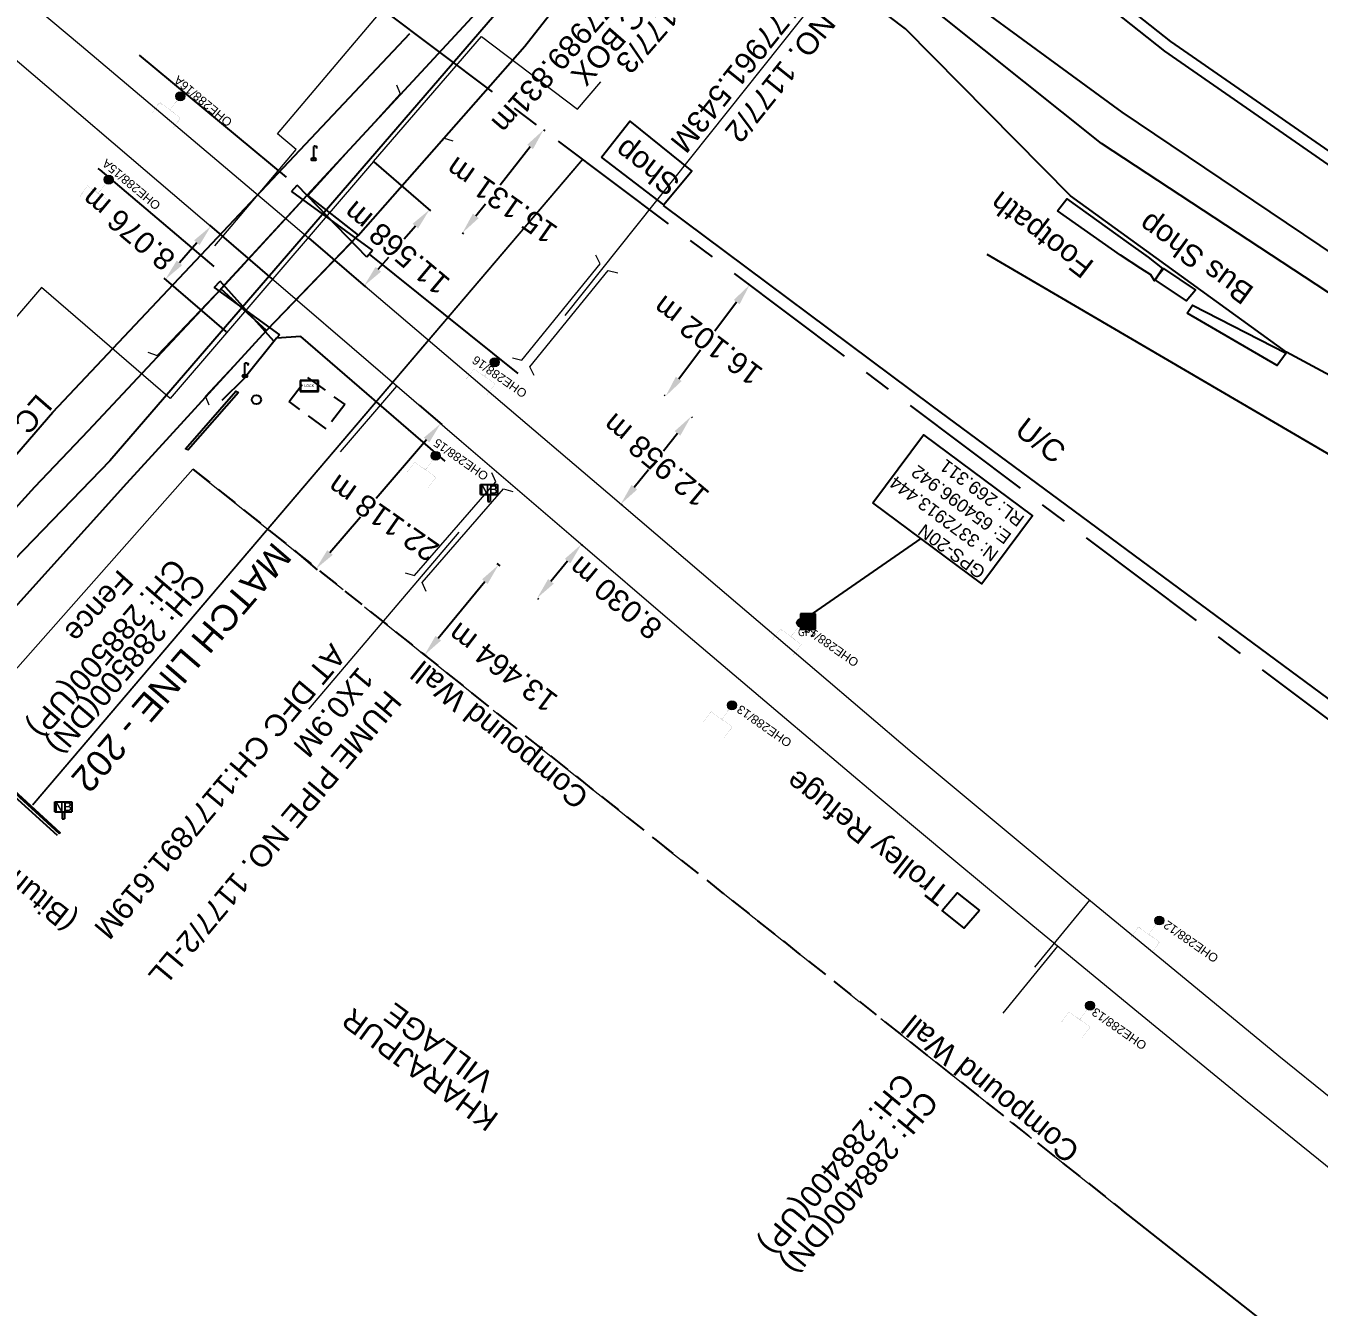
# Model space of a CAD drawing. Header units: metres. Extents: x 646303 to 662875, y 3366650 to 3378730.
# Drawn here: x 654006.7 to 654155.9, y 3372834.3 to 3372982.2 of the extents above; entities that cross this region are included whole.
import ezdxf
from ezdxf.enums import TextEntityAlignment as Align

# ---------------------------------------------------------------- set-up
doc = ezdxf.new("R2010")
doc.units = ezdxf.units.M
doc.header["$MEASUREMENT"] = 0
doc.header["$PDMODE"] = 3
doc.header["$PDSIZE"] = 0.5
for name, pattern in [('CENTER', [50.8, 31.75, -6.35, 6.35, -6.35]), ('DASHED', [0.75, 0.5, -0.25]), ('PHANTOM2', [1.25, 0.625, -0.125, 0.125, -0.125, 0.125, -0.125])]:
    doc.linetypes.add(name, pattern=pattern)
for name, color, linetype in [('Bench_Mark', 7, 'Continuous'), ('COMMERCIAL_BLD_PUC', 251, 'Continuous'), ('COMMERCIAL_BLD_SEMIP', 251, 'Continuous'), ('COMPOUND_WALL', 251, 'Continuous'), ('DFCC Boundary', 6, 'CENTER'), ('Dimension', 10, 'Continuous'), ('DRAIN_TOP', 5, 'Continuous'), ('FOOTPATH', 251, 'Continuous'), ('Gate', 251, 'Continuous'), ('GOVT_BUILDING', 251, 'Continuous'), ('GPS', 251, 'Continuous'), ('GRILL', 251, 'Continuous'), ('LAMP_POST', 7, 'Continuous'), ('LOCK', 251, 'Continuous'), ('MATCH LINE', 7, 'Continuous'), ('NAME_BOARD', 251, 'Continuous'), ('PAVERS', 7, 'Continuous'), ('PIPE_LINE_PETROLIUM', 7, 'Continuous'), ('RETAINING_WALL', 7, 'Continuous'), ('STYLEREMARK', 251, 'Continuous'), ('SUB_ROAD_CENTRE', 34, 'Continuous'), ('SUB_ROAD_EDGE', 34, 'Continuous'), ('TANK', 251, 'Continuous'), ('TOPO_GATE', 251, 'Continuous'), ('TOPO_TEXT', 251, 'Continuous'), ('TROLLEY_STAND', 7, 'Continuous'), ('Village Name', 7, 'Continuous')]:
    doc.layers.add(name, color=color, linetype=linetype)
for name, color, linetype, lineweight in [('BOUNDARY DIMENTION', 10, 'Continuous', 0), ('BRIDGE DETAILS PLAN', 7, 'Continuous', 0), ('Existing Chainage', 7, 'Continuous', 0), ('Existing IR Track', 143, 'Continuous', 0), ('Existing Railway Boundary', 7, 'CENTER', 0), ('FENCE', 251, 'F-LINE', 0), ('LC DETAILS IN PLAN', 7, 'Continuous', 0), ('OHE MAST', 8, 'Continuous', 0), ('OHE MAST TEXT', 8, 'Continuous', 0)]:
    doc.layers.add(name, color=color, linetype=linetype, lineweight=lineweight)
doc.styles.add('CUT-FILL', font='cut-fill.shx', dxfattribs={"height": 2})
doc.styles.add('NB', font='swissbo.ttf', dxfattribs={"height": 1.5})
doc.styles.get("Standard").update_dxf_attribs({"font": 'arial.ttf'})
doc.styles.add('street name', font='tahoma.ttf', dxfattribs={"height": 2})
doc.styles.add('Style-Arial', font='arial.ttf')
doc.styles.add('Vill txt', font='arial.ttf', dxfattribs={"height": 3})
doc.linetypes.add('F-LINE', pattern='A,0.6,["X",Standard,S=0.3,R=0,X=0,Y=-0.15],0.1', length=0.7)
doc.dimstyles.new('DIM', dxfattribs={"dimtxt": 2.5, "dimasz": 2.5, "dimexe": 0.18, "dimexo": 0.0625, "dimgap": 0.09, "dimtad": 0, "dimtih": 1, "dimtoh": 1, "dimdec": 3, "dimzin": 0, "dimdsep": 46, "dimtxsty": 'Standard', "dimcen": 0.09, "dimadec": 0, "dimazin": 0, "dimtfac": 1, "dimtdec": 3, "dimtofl": 0, "dimtmove": 0, "dimatfit": 3, "dimfxl": 1, "dimtolj": 1, "dimtzin": 0, "dimarcsym": 0})

# ---------------------------------------------------------------- blocks, each defined once
blk = doc.blocks.new('GPS')
at = {"const_width": 0.0279}
blk.add_lwpolyline([(0.56, -0.56), (-0.56, -0.56), (-0.56, 0.56), (0.56, 0.56)], close=True, dxfattribs=at)
blk.add_lwpolyline([(0.33, -0.33), (-0.33, -0.33), (-0.33, 0.33), (0.33, 0.33)], close=True)
at = {"style": 'street name'}
blk.add_text('GPS', height=0.868, dxfattribs=at).set_placement((-1.16, -1.69, -111.29))
blk = doc.blocks.new('GT')
at = {"layer": 'Gate'}
for p, q in [((-0.5, -0.5), (-0.5, 0.5)), ((-0.5, 0.5), (0.5, -0.5)), ((0.5, 0.5), (0.5, -0.5))]:
    blk.add_line(p, q, dxfattribs=at)
blk.add_lwpolyline([(0.5, 0.5), (-0.5, -0.5)], dxfattribs=at)
blk = doc.blocks.new('LOCK')
for p, q in [((-0.98, 0.67, 213), (-0.98, -0.6, 213)), ((1.14, 0.67, 213), (-0.98, 0.67, 213)), ((-0.93, 0.62, 213), (-0.93, -0.55, 213)), ((1.09, 0.62, 213), (-0.93, 0.62, 213)), ((1.09, -0.55, 213), (1.09, 0.62, 213)), ((1.14, -0.6, 213), (1.14, 0.67, 213)), ((-0.98, -0.6, 213), (1.14, -0.6, 213)), ((-0.93, -0.55, 213), (1.09, -0.55, 213))]:
    blk.add_line(p, q)
at = {"style": 'CUT-FILL'}
blk.add_text('LOCK', height=0.3, dxfattribs=at).set_placement((-0.49, -0.1, 213))
blk = doc.blocks.new('LP')
for points in [[(0, 0), (0, 1.5)], [(0.25, 1.35), (0.44, 1.35)]]:
    blk.add_lwpolyline(points)
for centre, radius, start, end in [((0.07, 0.99), 0.519, 57.6425, 97.3165), ((0.34, 1.33), 0.094, 11.7012, 168.0476)]:
    blk.add_arc(centre, radius, start, end)
at = {"extrusion": (0, 0, -1)}
blk.add_ellipse((0, 0.01), major_axis=(0.308, 0), ratio=0.400495, dxfattribs=at)
blk.add_ellipse((0.35, 1.36), major_axis=(0.0017, 0.0438), ratio=0.461056, start_param=1.74022, end_param=4.575836)
blk = doc.blocks.new('NB')
for p, q in [((-0.98, 0.82), (-0.98, 1.98)), ((-0.98, 1.98), (0.98, 1.98)), ((0.98, 1.98), (0.98, 0.82)), ((-0.98, 0.82), (0.98, 0.82)), ((-0.13, 0.82), (-0.13, 0)), ((-0.13, 0), (0.13, 0)), ((0.13, 0.82), (0.13, 0))]:
    blk.add_line(p, q)
at = {"style": 'NB', "width": 1.025371}
blk.add_text('NB', height=0.988, dxfattribs=at).set_placement((0, 1.4), align=Align.MIDDLE)
blk = doc.blocks.new('OHE MAST')
h = blk.add_hatch(color=256)
edge = h.paths.add_edge_path()
edge.add_arc((0, 0), 0.514, 0, 360)
at = {"const_width": 0.01, "flags": 128}
for points in [[(1.5, 3.5), (1.5, 2), (-1.5, 2), (-1.5, 3.5)], [(0, 2), (0, 0)]]:
    blk.add_lwpolyline(points, dxfattribs=at)
blk.add_circle((0, 0), 0.514)
blk = doc.blocks.new('*D7220')
at = {"layer": 'Defpoints', "color": 0, "transparency": 16777216}
for p in [(654022.76, 3372952.92), (654035.13, 3372952.94), (654029.87, 3372946.81)]:
    blk.add_point(p, dxfattribs=at)
at = {"layer": 'Dimension', "color": 0, "lineweight": -2, "transparency": 16777216}
for p, q in [((654035.09, 3372952.98), (654027.88, 3372959.17)), ((654026.39, 3372957.15), (654024.39, 3372954.82)), ((654029.82, 3372946.85), (654022.62, 3372953.04))]:
    blk.add_line(p, q, dxfattribs=at)
at = {"layer": 'Dimension', "color": 0, "transparency": 16777216}
for points in [[(654026.08, 3372957.42), (654026.71, 3372956.88), (654028.02, 3372959.05)], [(654024.07, 3372955.09), (654024.7, 3372954.55), (654022.76, 3372952.92)]]:
    blk.add_solid(points, dxfattribs=at)
at = {"layer": 'Dimension', "color": 0, "lineweight": 0, "transparency": 16777216, "insert": (654018.49, 3372958.73), "char_height": 2.5, "attachment_point": 5, "rotation": 140}
blk.add_mtext('\\A1;8.076 m', dxfattribs=at)
blk = doc.blocks.new('*D7316')
at = {"layer": 'Defpoints', "color": 0, "linetype": 'ByBlock', "ltscale": 0.5, "transparency": 16777216}
for p in [(654052.02, 3372938.44), (654054.54, 3372936.28), (654037.62, 3372921.66)]:
    blk.add_point(p, dxfattribs=at)
at = {"layer": 'Existing Railway Boundary', "color": 0, "linetype": 'ByBlock', "lineweight": -2, "ltscale": 0.5, "transparency": 16777216}
for p, q in [((654052.07, 3372938.4), (654054.68, 3372936.16)), ((654052.91, 3372934.38), (654047.09, 3372927.61)), ((654041.76, 3372921.39), (654045.3, 3372925.52)), ((654037.66, 3372921.62), (654040.27, 3372919.38))]:
    blk.add_line(p, q, dxfattribs=at)
at = {"layer": 'Existing Railway Boundary', "color": 0, "linetype": 'ByBlock', "ltscale": 0.5, "transparency": 16777216}
for points in [[(654052.6, 3372934.65), (654053.23, 3372934.11), (654054.54, 3372936.28)], [(654041.45, 3372921.67), (654042.08, 3372921.12), (654040.13, 3372919.5)]]:
    blk.add_solid(points, dxfattribs=at)
at = {"layer": 'Existing Railway Boundary', "color": 0, "linetype": 'ByBlock', "ltscale": 0.5, "transparency": 16777216, "insert": (654047.9, 3372925.37), "char_height": 2.5, "attachment_point": 5, "rotation": 145}
blk.add_mtext('\\A1;22.118 m', dxfattribs=at)
blk = doc.blocks.new('*D7044')
at = {"layer": 'Defpoints', "color": 0, "transparency": 16777216}
for p in [(654083.44, 3372937.09), (654083.44, 3372937.09), (654075.33, 3372926.98)]:
    blk.add_point(p, dxfattribs=at)
at = {"layer": 'Dimension', "color": 0, "lineweight": -2, "transparency": 16777216}
for p, q in [((654083.49, 3372937.05), (654083.58, 3372936.97)), ((654081.87, 3372935.14), (654080.24, 3372933.1)), ((654076.89, 3372928.93), (654078.53, 3372930.97)), ((654075.37, 3372926.94), (654075.47, 3372926.87))]:
    blk.add_line(p, q, dxfattribs=at)
at = {"layer": 'Dimension', "color": 0, "transparency": 16777216}
for points in [[(654081.55, 3372935.4), (654082.2, 3372934.88), (654083.44, 3372937.09)], [(654076.57, 3372929.19), (654077.22, 3372928.67), (654075.33, 3372926.98)]]:
    blk.add_solid(points, dxfattribs=at)
at = {"layer": 'Dimension', "color": 0, "lineweight": 0, "transparency": 16777216, "insert": (654079.38, 3372932.03), "char_height": 2.5, "attachment_point": 5, "rotation": 140}
blk.add_mtext('\\A1;12.958 m', dxfattribs=at)
blk = doc.blocks.new('*D7045')
at = {"layer": 'Defpoints', "color": 0, "transparency": 16777216}
for p in [(654070.78, 3372922.34), (654065.68, 3372916.14), (654065.68, 3372916.14)]:
    blk.add_point(p, dxfattribs=at)
at = {"layer": 'Dimension', "color": 0, "lineweight": -2, "transparency": 16777216}
for p, q in [((654070.83, 3372922.3), (654070.92, 3372922.23)), ((654069.19, 3372920.41), (654067.26, 3372918.07)), ((654065.72, 3372916.1), (654065.82, 3372916.02))]:
    blk.add_line(p, q, dxfattribs=at)
at = {"layer": 'Dimension', "color": 0, "transparency": 16777216}
for points in [[(654068.87, 3372920.67), (654069.51, 3372920.15), (654070.78, 3372922.34)], [(654066.94, 3372918.33), (654067.59, 3372917.8), (654065.68, 3372916.14)]]:
    blk.add_solid(points, dxfattribs=at)
at = {"layer": 'Dimension', "color": 0, "lineweight": 0, "transparency": 16777216, "insert": (654074.69, 3372916.16), "char_height": 2.5, "attachment_point": 5, "rotation": 140}
blk.add_mtext('\\A1;8.030 m', dxfattribs=at)
blk = doc.blocks.new('*D7046')
at = {"layer": 'Defpoints', "color": 0, "transparency": 16777216}
for p in [(654046.78, 3372966.51), (654053.25, 3372960.96), (654039.25, 3372957.73)]:
    blk.add_point(p, dxfattribs=at)
at = {"layer": 'Dimension', "color": 0, "lineweight": -2, "transparency": 16777216}
for p, q in [((654046.83, 3372966.47), (654053.38, 3372960.84)), ((654051.62, 3372959.06), (654050.33, 3372957.56)), ((654039.29, 3372957.69), (654045.85, 3372952.07)), ((654047.34, 3372954.08), (654048.55, 3372955.49))]:
    blk.add_line(p, q, dxfattribs=at)
at = {"layer": 'Dimension', "color": 0, "transparency": 16777216}
for points in [[(654051.3, 3372959.33), (654051.93, 3372958.79), (654053.25, 3372960.96)], [(654047.02, 3372954.35), (654047.66, 3372953.81), (654045.71, 3372952.18)]]:
    blk.add_solid(points, dxfattribs=at)
at = {"layer": 'Dimension', "color": 0, "lineweight": 0, "transparency": 16777216, "insert": (654049.44, 3372956.53), "char_height": 2.5, "attachment_point": 5, "rotation": 140}
blk.add_mtext('\\A1;11.568 m', dxfattribs=at)
blk = doc.blocks.new('*D7092')
at = {"layer": 'BOUNDARY DIMENTION', "color": 0, "lineweight": -2, "transparency": 16777216}
for p, q in [((654090.16, 3372952.33), (654090.07, 3372952.4)), ((654088.7, 3372950.29), (654086.18, 3372946.95)), ((654082.02, 3372941.43), (654084.54, 3372944.77)), ((654080.46, 3372939.48), (654080.37, 3372939.55))]:
    blk.add_line(p, q, dxfattribs=at)
at = {"layer": 'BOUNDARY DIMENTION', "color": 0, "transparency": 16777216}
for points in [[(654088.37, 3372950.54), (654089.04, 3372950.04), (654090.21, 3372952.29)], [(654081.68, 3372941.68), (654082.35, 3372941.18), (654080.51, 3372939.44)]]:
    blk.add_solid(points, dxfattribs=at)
at = {"layer": 'Defpoints', "color": 0, "transparency": 16777216}
for p in [(654090.21, 3372952.29), (654090.21, 3372952.29), (654080.51, 3372939.44)]:
    blk.add_point(p, dxfattribs=at)
at = {"layer": 'BOUNDARY DIMENTION', "color": 0, "transparency": 16777216, "insert": (654085.36, 3372945.86), "char_height": 2.5, "attachment_point": 5, "rotation": 143}
blk.add_mtext('\\A1;16.102 m', dxfattribs=at)
blk = doc.blocks.new('*D7178')
at = {"layer": 'BOUNDARY DIMENTION', "color": 0, "lineweight": -2, "transparency": 16777216}
for p, q in [((654061.03, 3372920.12), (654061.36, 3372919.86)), ((654054.26, 3372911.5), (654059.63, 3372918.04)), ((654052.48, 3372909.73), (654052.81, 3372909.46))]:
    blk.add_line(p, q, dxfattribs=at)
at = {"layer": 'BOUNDARY DIMENTION', "color": 0, "transparency": 16777216}
for points in [[(654059.31, 3372918.3), (654059.95, 3372917.77), (654061.22, 3372919.97)], [(654053.94, 3372911.77), (654054.58, 3372911.24), (654052.67, 3372909.57)]]:
    blk.add_solid(points, dxfattribs=at)
at = {"layer": 'Defpoints', "color": 0, "transparency": 16777216}
for p in [(654060.98, 3372920.16), (654061.22, 3372919.97), (654052.43, 3372909.77)]:
    blk.add_point(p, dxfattribs=at)
at = {"layer": 'BOUNDARY DIMENTION', "color": 0, "transparency": 16777216, "insert": (654061.7, 3372908.13), "char_height": 2.5, "attachment_point": 5, "rotation": 143}
blk.add_mtext('\\A1;13.464 m', dxfattribs=at)
blk = doc.blocks.new('*D7179')
at = {"layer": 'BOUNDARY DIMENTION', "color": 0, "lineweight": -2, "transparency": 16777216}
for p, q in [((654066.4, 3372970.17), (654066.55, 3372970.05)), ((654064.86, 3372968.2), (654061.4, 3372963.8)), ((654058.59, 3372960.24), (654059.7, 3372961.65)), ((654057.03, 3372958.28), (654057.19, 3372958.16))]:
    blk.add_line(p, q, dxfattribs=at)
at = {"layer": 'BOUNDARY DIMENTION', "color": 0, "transparency": 16777216}
for points in [[(654064.53, 3372968.45), (654065.19, 3372967.94), (654066.41, 3372970.16)], [(654058.26, 3372960.5), (654058.92, 3372959.98), (654057.04, 3372958.27)]]:
    blk.add_solid(points, dxfattribs=at)
at = {"layer": 'Defpoints', "color": 0, "transparency": 16777216}
for p in [(654066.35, 3372970.21), (654066.41, 3372970.16), (654056.98, 3372958.32)]:
    blk.add_point(p, dxfattribs=at)
at = {"layer": 'BOUNDARY DIMENTION', "color": 0, "transparency": 16777216, "insert": (654061.56, 3372962.02), "char_height": 2.5, "attachment_point": 5, "rotation": 145}
blk.add_mtext('\\A1;15.131 m', dxfattribs=at)
blk = doc.blocks.new('BM')
blk.add_hatch(color=256).paths.add_polyline_path([(-0.88, 0.88), (-0.88, -0.88), (0.88, -0.88), (0.88, 0.88)])
for p, q in [((0.88, 0.88), (-0.88, 0.88)), ((-0.88, 0.88), (-0.88, -0.88)), ((0.88, -0.88), (0.88, 0.88)), ((-0.88, -0.88), (0.88, -0.88))]:
    blk.add_line(p, q)

msp = doc.modelspace()

# ---------------------------------------------------------------- linework, layer by layer
at = {"layer": 'BRIDGE DETAILS PLAN', "color": 10, "linetype": 'Continuous'}
msp.add_lwpolyline([(654068.8937, 3372948.7614), (654102.1581, 3372990.4827)], dxfattribs=at)
at = {"layer": 'BRIDGE DETAILS PLAN', "color": 1, "linetype": 'Continuous'}
for points in [[(654049.4343, 3372975.3543), (654049.869, 3372974.3105), (654039.189, 3372962.5516)], [(654055.9641, 3372968.8798), (654054.8792, 3372969.1982), (654045.027, 3372957.9961)], [(654062.8183, 3372943.8611), (654063.9147, 3372943.5845), (654072.9421, 3372954.6948), (654072.4474, 3372955.7115)], [(654065.3382, 3372941.8129), (654064.8434, 3372942.8296), (654073.8752, 3372953.9363), (654074.9715, 3372953.6597)]]:
    msp.add_lwpolyline(points, dxfattribs=at)
at = {"layer": 'BRIDGE DETAILS PLAN', "color": 190, "linetype": 'Continuous'}
for points in [[(654020.7449, 3372944.5015), (654021.8154, 3372944.1376), (654031.7072, 3372954.4858)], [(654027.8007, 3372938.3801), (654027.3773, 3372939.4286), (654037.1545, 3372949.8851)], [(654050.4243, 3372919.0369), (654051.5112, 3372918.7253), (654060.8902, 3372929.5404), (654060.4283, 3372930.5724)], [(654052.8772, 3372916.9089), (654052.4153, 3372917.9409), (654061.7985, 3372928.7524), (654062.8853, 3372928.4408)], [(654056.6537, 3372923.7399), (654039.2819, 3372903.3311)]]:
    msp.add_lwpolyline(points, dxfattribs=at)
at = {"layer": 'COMMERCIAL_BLD_PUC', "linetype": 'Continuous'}
msp.add_polyline3d([(654073.095, 3372967.003, 273.138), (654076.372, 3372971.155, 271.573), (654083.536, 3372965.418, 272.332), (654080.304, 3372961.499, 270.148)], close=True, dxfattribs=at)
at = {"layer": 'COMMERCIAL_BLD_SEMIP', "linetype": 'Continuous'}
msp.add_polyline3d([(654136.965, 3372952.868, 269.424), (654140.589, 3372950.438, 269.792), (654141.65, 3372951.725, 268.992), (654138.0131, 3372954.1636, 268.992)], close=True, dxfattribs=at)
at = {"layer": 'COMPOUND_WALL', "linetype": 'DASHED', "ltscale": 5}
msp.add_lwpolyline([(654025.9381, 3372931.032), (654061.364, 3372902.596), (654079.368, 3372888.238), (654133.172, 3372845.531)], dxfattribs=at)
at = {"layer": 'COMPOUND_WALL', "linetype": 'Continuous'}
msp.add_lwpolyline([(654431.347, 3372619.379), (654335.893, 3372691.231), (654243.734, 3372757.317), (654174.373, 3372813.058), (654133.172, 3372845.531)], dxfattribs=at)
msp.add_polyline3d([(654178.483, 3372888.68, 269.159), (654111.3, 3372938.283, 268.011), (654080.27, 3372961.454, 268.548)], dxfattribs=at)
at = {"layer": 'DFCC Boundary', "ltscale": 0.5, "flags": 128}
msp.add_lwpolyline([(655695.597, 3371812.1897), (655640.8822, 3371912.823), (655580.0449, 3371996.7158), (655509.7792, 3372062.0857), (655426.9534, 3372113.9756), (655342.6069, 3372167.9462), (655257.8854, 3372221.2222), (655173.2688, 3372275.363), (655087.3459, 3372327.2788), (655002.8598, 3372380.6107), (654914.5097, 3372429.9473), (654741.1355, 3372529.4419), (654650.033, 3372576.4159), (654568.6995, 3372626.155), (654571.9877, 3372630.6369), (654391.4686, 3372756.327), (654377.1337, 3372736.8494), (654004.4289, 3373016.6995), (654007.7887, 3373020.6424), (653690.5739, 3373253.6486), (653690.5425, 3373253.6059), (653433.8132, 3373453.1485), (653440.7668, 3373462.5592), (653208.8394, 3373636.5534), (653216.1698, 3373646.5105), (653142.1983, 3373700.8896), (653053.6963, 3373771.1122), (652994.4341, 3373810.5255), (652929.3691, 3373859.5713), (652860.9168, 3373902.1103), (652749.6028, 3373984.4705), (652631.2396, 3374070.7175), (652636.2281, 3374078.1704), (652537.912, 3374145.7283), (652392.904, 3374241.2711), (652388.7719, 3374235.6812), (652308.569, 3374304.8076), (652315.9256, 3374314.7669), (652103.9815, 3374448.7876), (652083.1937, 3374464.1943), (652072.7494, 3374471.9329), (652052.3219, 3374487.0684), (652038.1897, 3374497.5387), (652024.0173, 3374508.0388), (652009.8347, 3374518.5254), (651995.6683, 3374529), (651981.7515, 3374539.2836), (651967.8828, 3374549.5317), (651954.6903, 3374559.2866), (651941.4997, 3374569.04), (651923.9377, 3374582.0168), (651906.3215, 3374595.0337), (651892.0868, 3374605.5547), (651877.7985, 3374616.1153), (651861.6288, 3374628.0564), (651845.5071, 3374639.9619), (651829.5757, 3374651.7544), (651824.7911, 3374655.296), (651813.6747, 3374663.5244), (651797.4592, 3374675.4968), (651792.6217, 3374679.0685), (651809.3453, 3374701.6999), (651798.0335, 3374710.0518), (651782.3495, 3374721.6444), (651766.6655, 3374733.2369), (651750.5163, 3374745.1875), (651734.3118, 3374757.179), (651717.3274, 3374769.6994), (651700.4625, 3374782.1317), (651684.6001, 3374793.8578), (651668.5938, 3374805.6902), (651652.6806, 3374817.4203), (651636.8173, 3374829.1137), (651620.9269, 3374840.8662), (651604.9647, 3374852.6718), (651588.7459, 3374864.6312), (651572.5882, 3374876.5455), (651556.6943, 3374888.2868), (651540.8409, 3374899.9983), (651524.5553, 3374912.0488), (651508.2568, 3374924.109), (651492.7938, 3374935.5157), (651477.3997, 3374946.8715), (651461.3291, 3374958.7436), (651445.2311, 3374970.6359), (651429.3555, 3374982.3615), (651413.4375, 3374994.1184), (651396.6322, 3375006.522), (651379.7761, 3375018.963), (651363.6644, 3375030.8565), (651352.7728, 3375038.8965), (651331.6522, 3375054.4784), (651315.7738, 3375066.1947), (651299.7306, 3375078.0412), (651283.6239, 3375089.9346), (651273.9044, 3375097.1057), (651264.2377, 3375104.2378), (651243.4187, 3375119.6324), (651222.5077, 3375135.095), (651201.5462, 3375150.5784), (651180.4926, 3375166.1298), (651161.7365, 3375179.9701), (651143.0969, 3375193.7244), (651126.6442, 3375205.9373), (651110.0563, 3375218.2505), (651088.7204, 3375233.9244), (651067.5473, 3375249.4788), (651049.4448, 3375262.8672), (651031.0656, 3375276.4601), (651013.3004, 3375289.5618), (650995.6557, 3375302.5748), (650975.556, 3375317.4171), (650955.4878, 3375332.2363), (650948.8014, 3375337.1771), (650951.4372, 3375340.7501), (650937.0874, 3375351.3535), (650916.0918, 3375366.8677), (650897.9224, 3375380.2929), (650879.805, 3375393.6796), (650866.8386, 3375403.2309), (650853.9116, 3375412.7532), (650835.5886, 3375426.289), (650817.2946, 3375439.8035), (650797.968, 3375454.1206), (650778.7222, 3375468.3781), (650760.7655, 3375481.6337), (650742.8011, 3375494.8949), (650723.0807, 3375509.4255), (650703.3693, 3375523.9495), (650688.6613, 3375534.8372), (650673.8463, 3375545.804), (650653.7938, 3375560.6295), (650633.6894, 3375575.4932), (650612.6421, 3375591.0542), (650592.0153, 3375606.3042), (650570.0328, 3375622.5591), (650548.5001, 3375638.4814), (650530.5234, 3375651.793), (650512.3606, 3375665.2423), (650494.7465, 3375678.2665), (650476.9008, 3375691.462), (650459.2976, 3375704.4721), (650441.3132, 3375717.7633), (650427.1261, 3375728.1319), (650413.8099, 3375737.864), (650402.677, 3375746.2697), (650389.8486, 3375755.6668), (650377.7322, 3375764.5425), (650360.7275, 3375777.1141), (650343.7744, 3375789.6482), (650325.0342, 3375803.5254), (650306.3109, 3375817.39), (650287.6225, 3375831.2124), (650268.717, 3375845.1957), (650250.337, 3375858.8009), (650231.8256, 3375872.5033), (650215.4559, 3375884.6355), (650199.261, 3375896.6381), (650189.9351, 3375903.5429), (650184.6476, 3375907.4517), (650170.3331, 3375918.0338), (650153.2211, 3375930.7288), (650135.9365, 3375943.5518), (650119.2313, 3375955.9159), (650102.3769, 3375968.3905), (650085.2738, 3375981.0461), (650068.2078, 3375993.6742), (650052.7787, 3376005.1011), (650037.4384, 3376016.4621), (650022.1728, 3376027.766), (650006.9632, 3376039.0283), (649974.7512, 3376062.8762), (649961.4537, 3376072.7117), (649948.2091, 3376082.508), (649944.476, 3376085.2722), (649918.728, 3376050.5341), (649909.4316, 3376057.4177), (649896.4092, 3376067.0604), (649893.7832, 3376069.0128), (649891.1645, 3376070.9437), (649888.4639, 3376072.9569), (649875.744, 3376082.3694), (649867.5551, 3376088.4016), (649853.4118, 3376098.8745), (649839.2513, 3376109.3603), (649829.0749, 3376116.9005), (649827.2194, 3376118.2675), (649818.0867, 3376125.0366), (649808.8566, 3376131.8779), (649793.2502, 3376143.4201), (649777.6288, 3376154.9733), (649763.6321, 3376165.3144), (649749.5741, 3376175.7007), (649733.9228, 3376187.2754), (649718.3343, 3376198.8036), (649705.3241, 3376208.4391), (649692.3703, 3376218.0327), (649678.0208, 3376228.6769), (649663.5747, 3376239.3366), (649646.4625, 3376252.0623), (649634.6272, 3376260.744), (649624.9192, 3376267.9946), (649615.0208, 3376275.3876), (649599.9831, 3376286.4834), (649588.9857, 3376294.598), (649590.032, 3376296.0132), (649586.1685, 3376298.8639), (649569.3593, 3376311.3207), (649552.641, 3376323.7102), (649537.2353, 3376335.0739), (649521.9792, 3376346.327), (649506.2408, 3376358.0035), (649490.3575, 3376369.7875), (649475.7578, 3376380.5673), (649461.1933, 3376391.3211), (649445.4753, 3376402.9572), (649429.8494, 3376414.5253), (649414.4906, 3376425.9209), (649378.3483, 3376452.6365), (649368.4603, 3376459.9984), (649352.6509, 3376471.6682), (649336.6992, 3376483.4434), (649322.3941, 3376494.1037), (649307.6557, 3376505.0862), (649290.8736, 3376517.4208), (649273.972, 3376529.8435), (649258.1992, 3376541.4854), (649242.2966, 3376553.2232), (649226.5432, 3376564.8634), (649210.8826, 3376576.435), (649195.2207, 3376588.0769), (649179.5326, 3376599.7383), (649164.9134, 3376610.5118), (649150.5177, 3376621.1205), (649135.415, 3376632.3287), (649120.2337, 3376643.5954), (649107.8929, 3376652.6743), (649095.5927, 3376661.7234), (649079.5687, 3376673.5769), (649063.4846, 3376685.4748), (649046.5651, 3376697.9756), (649029.6506, 3376710.4727), (649013.3465, 3376722.5351), (648996.9805, 3376734.6431), (648980.3936, 3376746.8979), (648963.6626, 3376759.259), (648946.7453, 3376771.7643), (648929.6945, 3376784.3682), (648913.5118, 3376796.3614), (648897.2206, 3376808.435), (648876.2496, 3376823.9678), (648855.1325, 3376839.6089), (648839.3985, 3376851.2044), (648823.6596, 3376862.8037), (648806.187, 3376875.7235), (648788.7814, 3376888.5937), (648772.4766, 3376900.6763), (648756.1277, 3376912.7915), (648748.6058, 3376918.3049), (648733.321, 3376929.6306), (648718.1841, 3376940.8501), (648694.1574, 3376958.9078), (648686.9154, 3376964.1595), (648685.9321, 3376964.8321), (648667.95, 3376978.2197), (648649.3198, 3376992.1471), (648633.5557, 3377003.8368), (648617.684, 3377015.6038), (648613.3865, 3377018.7718), (648613.1308, 3377018.4261), (648605.39, 3377024.1325), (648593.439, 3377032.9404), (648576.5994, 3377045.3816), (648559.8787, 3377057.7351), (648542.9247, 3377070.3132), (648525.9483, 3377082.908), (648511.3109, 3377093.7409), (648496.5572, 3377104.6599), (648477.562, 3377118.7172), (648458.5464, 3377132.7896), (648451.3349, 3377138.2101), (648435.5918, 3377149.862), (648422.1096, 3377159.9046), (648408.3664, 3377170.0637), (648394.6863, 3377180.1761), (648381.6588, 3377189.818), (648368.6059, 3377199.4787), (648354.1188, 3377210.196), (648339.6473, 3377220.9017), (648325.8166, 3377231.1386), (648311.9735, 3377241.3853), (648297.2469, 3377252.2824), (648283.6168, 3377262.3688), (648282.6002, 3377260.9951), (648281.5015, 3377261.8082), (648268.446, 3377271.4578), (648255.3849, 3377281.1115), (648243.3023, 3377290.0413), (648231.5826, 3377298.7116), (648230.1246, 3377299.843), (648216.137, 3377310.1827), (648202.3989, 3377320.3379), (648187.9045, 3377331.0225), (648173.4524, 3377341.7035), (648159.964, 3377351.7009), (648146.3755, 3377361.7726), (648132.3698, 3377372.1252), (648118.3132, 3377382.5155), (648104.5683, 3377392.6752), (648090.8453, 3377402.8186), (648079.0331, 3377411.5788), (648067.1746, 3377420.3734), (648052.1864, 3377431.461), (648037.1291, 3377442.5999), (648023.4384, 3377452.7367), (648009.6421, 3377462.9518), (647998.5681, 3377471.1475), (647977.6651, 3377486.6371), (647970.8013, 3377491.7424), (647954.3046, 3377504.0127), (647940.5645, 3377514.1537), (647927.1436, 3377524.0583), (647912.5029, 3377534.9198), (647897.7662, 3377545.8524), (647883.3488, 3377556.5286), (647868.9785, 3377567.1699), (647855.3948, 3377577.2425), (647841.7032, 3377587.3948), (647828.8284, 3377596.8277), (647815.9828, 3377606.2395), (647798.869, 3377618.9232), (647787.996, 3377626.9816), (647769.1212, 3377640.9619), (647756.6675, 3377650.183), (647742.624, 3377660.5991), (647728.5049, 3377671.0713), (647713.635, 3377682.0926), (647698.699, 3377693.1628), (647681.9918, 3377705.517), (647665.4025, 3377717.7839), (647652.0515, 3377727.6811), (647638.8028, 3377737.5025), (647625.2604, 3377747.546), (647611.724, 3377757.585), (647601.846, 3377764.9047), (647586.5632, 3377776.2354), (647574.9107, 3377784.8659), (647552.1318, 3377801.7377), (647544.5766, 3377807.3492), (647531.2096, 3377817.2774), (647518.7824, 3377826.4783), (647506.3678, 3377835.6698), (647493.0662, 3377845.5438), (647479.7149, 3377855.4547), (647466.3541, 3377865.3556), (647452.9886, 3377875.26), (647440.1702, 3377884.755), (647427.3392, 3377894.2595), (647421.9004, 3377898.2902), (647422.4016, 3377898.9655), (647413.1507, 3377905.8213), (647398.5546, 3377916.6386), (647385.2867, 3377926.4568), (647372.1159, 3377936.2032), (647357.4127, 3377947.1112), (647351.2811, 3377951.6601), (647330.0092, 3377967.4105), (647317.4471, 3377976.6964), (647304.414, 3377986.3606), (647291.335, 3377996.0589), (647278.7541, 3378005.3917), (647266.0777, 3378014.7954), (647252.9457, 3378024.4462), (647239.9839, 3378033.9719), (647225.7512, 3378044.5255), (647211.5179, 3378055.0796), (647196.511, 3378066.208), (647181.4966, 3378077.3419), (647167.7872, 3378087.5064), (647154.0498, 3378097.6917), (647140.7668, 3378107.5414), (647127.4862, 3378117.3893), (647113.2521, 3378127.9375), (647099.0375, 3378138.4713), (647085.0268, 3378148.8592), (647070.9977, 3378159.2608), (647056.5444, 3378169.9697), (647042.0873, 3378180.6814), (647027.5624, 3378191.4464), (647013.0728, 3378202.1851), (646999.864, 3378211.9684), (646986.6741, 3378221.7376), (646973.6148, 3378231.4185), (646960.4875, 3378241.1499), (646945.7953, 3378252.0414), (646931.0256, 3378262.9902), (646930.6274, 3378263.2852), (646951.9475, 3378292.0562)], dxfattribs=at)
at = {"layer": 'DRAIN_TOP', "linetype": 'Continuous'}
for points in [[(654097.799, 3373012.521, 268.508), (654111.618, 3373000.251, 268.531), (654138.081, 3372979.252, 268.445), (654190.381, 3372942.969, 268.463), (654241.709, 3372908.616, 268.605), (654283.746, 3372881.521, 268.745)], [(654284.37, 3372882.744, 268.766), (654242.423, 3372909.722, 268.603), (654191.152, 3372944.129, 268.605), (654138.833, 3372980.347, 268.461), (654112.631, 3373001.093, 268.471), (654098.422, 3373013.552, 268.469)]]:
    msp.add_polyline3d(points, dxfattribs=at)
at = {"layer": 'Existing Chainage', "color": 0, "linetype": 'Continuous', "lineweight": 13, "flags": 128}
for points in [[(654046.6549, 3372938.2826), (654053.1407, 3372945.8941)], [(654042.9833, 3372933.0221), (654049.4973, 3372940.6095)], [(654123.1076, 3372873.5532), (654129.4587, 3372881.2775)], [(654119.4463, 3372868.2356), (654125.7906, 3372875.9654)]]:
    msp.add_lwpolyline(points, dxfattribs=at)
at = {"layer": 'Existing IR Track', "flags": 128}
for points in [[(653923.2901, 3373053.0815), (653938.3175, 3373041.2032), (653954.5174, 3373028.0677), (653971.9876, 3373013.9818), (653981.517, 3373006.0901), (653993.2185, 3372996.4971), (654013.0797, 3372979.8745), (654024.4728, 3372970.2432), (654036.4527, 3372960.1143), (654048.4105, 3372949.9248), (654060.6328, 3372939.5099), (654073.8196, 3372928.266), (654086.4888, 3372917.4634), (654097.9552, 3372907.7053), (654108.9723, 3372898.3295), (654118.1897, 3372890.6451), (654127.1703, 3372883.159), (654139.2837, 3372873.1992), (654151.2883, 3372863.3288), (654163.6556, 3372853.3325)], [(653920.0956, 3373048.773), (653934.8659, 3373037.0177), (653951.2308, 3373023.6341), (653968.566, 3373009.4476), (653978.0991, 3373001.4782), (653989.5892, 3372991.8644), (654009.0868, 3372975.2139), (654020.423, 3372965.5259), (654031.7219, 3372955.8699), (654044.2692, 3372945.0979), (654056.9613, 3372934.2015), (654069.6016, 3372923.3497), (654082.332, 3372912.4206), (654093.7283, 3372902.7693), (654104.9103, 3372893.2999), (654113.9916, 3372885.7471), (654122.8708, 3372878.3633), (654135.1012, 3372868.3196), (654147.4334, 3372858.1938), (654159.4676, 3372848.4508)]]:
    msp.add_lwpolyline(points, dxfattribs=at)
at = {"layer": 'Existing Railway Boundary', "ltscale": 0.5, "flags": 128}
msp.add_lwpolyline([(654025.9381, 3372931.032), (654061.364, 3372902.596), (654079.368, 3372888.238), (654133.172, 3372845.531), (654174.373, 3372813.058), (654243.734, 3372757.317), (654335.893, 3372691.231), (654347.343, 3372682.852), (654420.296, 3372628.32), (654428.228, 3372621.808), (654470.831, 3372591.702), (654501.259, 3372567.597), (654501.727, 3372567.356), (654502.496, 3372566.611), (654519.576, 3372550.931)], dxfattribs=at)
at = {"layer": 'FENCE'}
msp.add_line((654025.918, 3372931.007, 268.689), (653998.774, 3372900.306, 269.182), dxfattribs=at)
at = {"layer": 'FOOTPATH', "linetype": 'Continuous'}
for points in [[(654125.719, 3372960.809, 268.787), (654126.807, 3372962.22, 268.773), (654133.94, 3372957.074, 268.954), (654136.213, 3372955.472, 268.968), (654137.842, 3372954.159, 269.083), (654136.947, 3372952.744, 269.108), (654136.51, 3372953.447, 269.129), (654135.349, 3372954.17, 269.019), (654133.025, 3372955.722, 268.967), (654125.719, 3372960.809, 268.787)], [(654140.721, 3372949.032, 268.943), (654141.332, 3372949.951, 269.024), (654152.121, 3372944.4, 268.939), (654151.102, 3372942.978, 268.904)]]:
    msp.add_polyline3d(points, close=True, dxfattribs=at)
at = {"layer": 'GOVT_BUILDING', "color": 88, "linetype": 'DASHED', "ltscale": 5}
msp.add_lwpolyline([(654039.177, 3372941.587), (654043.459, 3372938.458), (654041.317, 3372935.676), (654037.035, 3372938.805)], close=True, dxfattribs=at)
at = {"layer": 'GRILL', "linetype": 'Continuous'}
for points in [[(654019.731, 3372978.783, 270.194), (654036.704, 3372964.694, 270.004)], [(654028.393, 3372954.407, 270.511), (654015.243, 3372965.54, 270.436), (654014.986, 3372965.706, 270.019)], [(654063.467, 3372942.038, 270.532), (654046.319, 3372955.825, 270.465)], [(654055.045, 3372931.937, 270.489), (654038.391, 3372946.338, 270.268), (654035.605, 3372946.147, 270.762), (654031.839, 3372941.493, 269.308), (654029.28, 3372938.948, 269.296)]]:
    msp.add_polyline3d(points, dxfattribs=at)
at = {"layer": 'LC DETAILS IN PLAN', "linetype": 'Continuous', "lineweight": 0, "flags": 128}
for points in [[(654046.7823, 3372966.5106), (654059.2345, 3372980.9328), (654070.347, 3372972.5635), (654073.0271, 3372975.7019)], [(654046.7823, 3372966.5106), (654023.3235, 3372939.1858), (654008.4818, 3372951.9695), (653974.4305, 3372912.3066)]]:
    msp.add_lwpolyline(points, dxfattribs=at)
at = {"layer": 'MATCH LINE', "linetype": 'PHANTOM2', "ltscale": 15, "const_width": 0.2}
msp.add_lwpolyline([(654070.9278, 3372966.768), (654007.4382, 3372892.2602)], dxfattribs=at)
at = {"layer": 'PAVERS', "linetype": 'Continuous'}
msp.add_polyline3d([(654034.439, 3372947.002, 269.59), (654029.181, 3372951.814, 269.577), (654039.109, 3372962.614, 269.402), (654045.022, 3372958, 269.432)], close=True, dxfattribs=at)
at = {"layer": 'PIPE_LINE_PETROLIUM', "lineweight": 13, "flags": 128}
msp.add_lwpolyline([(654028.4566, 3372956.8027), (654037.8518, 3372967.9148), (654035.7211, 3372969.716), (654071.3028, 3373011.8065)], dxfattribs=at)
at = {"layer": 'PIPE_LINE_PETROLIUM', "linetype": 'Continuous'}
for points in [[(654009.777, 3372937.604, 268.165), (654050.966, 3372981.278, 268.52)], [(654117.588, 3372955.833, 266.743), (654367.077, 3372809.934, 268.681)], [(653963.179, 3372883.694, 267.725), (654009.777, 3372937.604, 268.165)]]:
    msp.add_polyline3d(points, dxfattribs=at)
at = {"layer": 'RETAINING_WALL', "linetype": 'Continuous'}
for points in [[(654031.195, 3372939.875, 269.394), (654025.395, 3372933.231, 269.366), (654025.1, 3372933.366, 269.372), (654030.9, 3372940.01, 269.372)], [(654010.501, 3372888.964, 267.969), (654010.601, 3372889.045, 268.002), (654002.368, 3372896.583, 267.98), (653995.811, 3372902.69, 268.014), (653995.722, 3372902.518, 267.953), (654002.227, 3372896.505, 267.945)]]:
    msp.add_polyline3d(points, close=True, dxfattribs=at)
at = {"layer": 'STYLEREMARK'}
msp.add_line((654109.9439, 3372922.9963, 5.1233), (654096.942, 3372914.0021, 269.682), dxfattribs=at)
at = {"layer": 'STYLEREMARK', "linetype": 'Continuous', "elevation": 5.1233}
msp.add_lwpolyline([(654104.4116, 3372927.1201), (654110.2519, 3372934.9897), (654122.8497, 3372925.6405), (654117.0094, 3372917.7709)], close=True, dxfattribs=at)
at = {"layer": 'SUB_ROAD_CENTRE', "linetype": 'Continuous'}
for points in [[(654083.576, 3373009.852, 268.651), (654016.344, 3372931.984, 269.091), (653997.549, 3372912.543, 267.988), (653955.079, 3372865.53, 267.751), (653925.041, 3372832.32, 267.89), (653883.338, 3372786.901, 267.976)], [(654479.511, 3372746.671, 269.034), (654444.613, 3372768.194, 268.631), (654388.412, 3372806.775, 268.685), (654320.693, 3372851.407, 268.667), (654278.774, 3372874.236, 268.553), (654236.359, 3372899.395, 268.463), (654184.302, 3372933.469, 268.399), (654130.829, 3372968.599, 268.439), (654103.739, 3372990.254, 268.521), (654083.576, 3373009.852, 268.651)]]:
    msp.add_polyline3d(points, dxfattribs=at)
at = {"layer": 'SUB_ROAD_EDGE', "linetype": 'Continuous'}
for points in [[(654476.519, 3372743.946, 268.939), (654442.797, 3372765.392, 268.625), (654442.925, 3372765.809, 268.625), (654386.389, 3372804.498, 268.562), (654319.577, 3372849.334, 268.714), (654277.597, 3372871.875, 268.583), (654235.101, 3372896.822, 268.505), (654193.144, 3372925.342, 268.454), (654192.46, 3372924.562, 268.407), (654182.622, 3372929.725, 268.419), (654164.178, 3372938.063, 268.66), (654152.153, 3372944.518, 268.771), (654127.238, 3372962.569, 268.63), (654108.19, 3372981.82, 268.473), (654101.113, 3372987.218, 268.453), (654096.491, 3372990.887, 268.541), (654097.414, 3372992.482, 268.606), (654083.3852, 3373003.1596, 268.665), (654077.625, 3372996.919, 268.607)], [(654095.039, 3373001.819, 268.482), (654105.499, 3372992.492, 268.411), (654133.148, 3372972.215, 268.304), (654186.428, 3372936.376, 268.249), (654237.629, 3372901.686, 268.367), (654280.091, 3372876.497, 268.461), (654322.519, 3372853.964, 268.534), (654389.959, 3372808.905, 268.624), (654445.54, 3372770.521, 268.68), (654461.576, 3372764.693, 269.069)], [(654070.776, 3373001.31, 268.475), (654059.099, 3372984.167, 268.598), (654039.128, 3372962.617, 269.401), (654029.19, 3372951.811, 269.577), (654013.847, 3372935.454, 268.995), (654007.648, 3372928.927, 268.644), (654007.652, 3372928.922, 268.644)], [(654034.416, 3372947.01, 269.59), (654045.026, 3372957.995, 269.437), (654064.244, 3372979.807, 268.725), (654077.625, 3372996.919, 268.607)], [(653994.311, 3372903.763, 267.722), (654000.468, 3372909.612, 267.93), (654018.326, 3372929.4, 268.991), (654034.416, 3372947.01, 269.59)], [(654007.652, 3372928.922, 268.644), (653994.934, 3372914.928, 267.955)], [(653994.311, 3372903.763, 267.722), (654001.966, 3372896.276, 267.745), (654010.279, 3372888.763, 267.789)]]:
    msp.add_polyline3d(points, dxfattribs=at)
at = {"layer": 'TANK', "linetype": 'Continuous'}
msp.add_circle((654033.272, 3372939.0285, 269.218), 0.5303, dxfattribs=at)
msp.add_circle((654033.272, 3372939.0285, 269.218), 0.5303, dxfattribs=at)
at = {"layer": 'TROLLEY_STAND', "linetype": 'Continuous'}
msp.add_polyline3d([(654116.725, 3372880.094, 269.716), (654114.967, 3372878.065, 269.761), (654112.408, 3372880.104, 269.757), (654114.1662, 3372882.1333, 269.757)], close=True, dxfattribs=at)

# ---------------------------------------------------------------- block references
at = {"layer": 'Bench_Mark'}
msp.add_blockref('BM', (654096.9417, 3372913.4297, 268.9741), dxfattribs=at)
at = {"layer": 'GPS'}
msp.add_blockref('GPS', (654096.942, 3372913.444, 269.682), dxfattribs=at)
msp.add_blockref('GPS', (654096.942, 3372913.444, 269.682), dxfattribs=at)
at = {"layer": 'LAMP_POST', "linetype": 'Continuous'}
for p in [(654039.891, 3372966.765, 273.42), (654031.948, 3372941.754, 274.557)]:
    msp.add_blockref('LP', p, dxfattribs=at)
at = {"layer": 'LOCK', "linetype": 'Continuous'}
msp.add_blockref('LOCK', (654039.288, 3372940.593, 271.49), dxfattribs=at)
at = {"layer": 'NAME_BOARD', "linetype": 'Continuous'}
for p in [(654060.123, 3372927.267, 269.223), (654010.984, 3372890.664, 269.046)]:
    msp.add_blockref('NB', p, dxfattribs=at)
at = {"layer": 'OHE MAST', "color": 2, "rotation": 143.3908318566117}
for p in [(654024.495, 3372974.038), (654016.214, 3372964.431), (654060.77, 3372943.342), (654053.957, 3372932.556), (654096.142, 3372913.28), (654088.163, 3372903.763), (654137.481, 3372878.929), (654129.498, 3372869.108)]:
    msp.add_blockref('OHE MAST', p, dxfattribs=at)
at = {"layer": 'TOPO_GATE'}
for p, xscale, zscale, rotation in [((654042.001, 3372959.644), 11.52907368343029, 11.52907368343029, 139), ((654032.179, 3372949.248), 9.24200779051762, 9.24200779051762, 138)]:
    msp.add_blockref('GT', p, dxfattribs=dict(at, xscale=xscale, zscale=zscale, rotation=rotation))

# ---------------------------------------------------------------- texts
at = {"layer": 'BRIDGE DETAILS PLAN', "color": 10, "linetype": 'Continuous', "insert": (654112.9208, 3372998.1493, 268.411), "char_height": 2.5, "width": 47.344184, "attachment_point": 1, "rotation": 231.313652}
msp.add_mtext('\\A1;HUME PIPE NO. 1177/2\\PAT DFC CH:1177961.543M\\P1X0.6M', dxfattribs=at)
at = {"layer": 'BRIDGE DETAILS PLAN', "color": 190, "linetype": 'Continuous', "insert": (654050.2133, 3372904.0835), "char_height": 2.5, "width": 47.344184, "attachment_point": 1, "rotation": 230.078852}
msp.add_mtext('\\A1;HUME PIPE NO. 1177/2-LL\\P1X0.9M\\PAT DFC CH:1177891.619M', dxfattribs=at)
at = {"layer": 'Existing Chainage', "color": 0, "lineweight": 0, "char_height": 2.5, "attachment_point": 6, "line_spacing_factor": 0.6, "style": 'Style-Arial'}
for s, insert, rotation in [('CH: 288500(UP)', (654007.3551, 3372900.757), 229.353345), ('CH: 288400(UP)', (654091.8302, 3372841.0483), 230.607246)]:
    msp.add_mtext(s, dxfattribs=dict(at, insert=insert, rotation=rotation))
at = {"layer": 'Existing Chainage', "color": 0, "linetype": 'Continuous', "lineweight": 0, "char_height": 2.5, "attachment_point": 6, "line_spacing_factor": 0.6, "style": 'Style-Arial'}
for s, insert, rotation in [('CH: 288500(DN)', (654009.5824, 3372898.8106), 229.565011), ('CH: 288400(DN)', (654094.3925, 3372838.8494), 230.572432)]:
    msp.add_mtext(s, dxfattribs=dict(at, insert=insert, rotation=rotation))
at = {"layer": 'LC DETAILS IN PLAN', "color": 10}
for s, p in [('AT DFC CH: 1177989.831m', (654089.0131, 3373004.2208)), ('2 x 5 x 5 m RCC BOX', (654091.6803, 3373002.2687)), (' MI RUB No.1177/3', (654094.4174, 3373000.9124))]:
    msp.add_text(s, height=2.5, rotation=229, dxfattribs=at).set_placement(p)
at = {"layer": 'LC DETAILS IN PLAN'}
msp.add_text("LC. NO. 134A / 2E 'C' CLASS", height=2.5, rotation=229, dxfattribs=at).set_placement((654007.9961, 3372939.8575, -269.6152))
at = {"layer": 'MATCH LINE', "linetype": 'Continuous'}
msp.add_text('MATCH LINE - 202', height=3, rotation=229.310481, dxfattribs=at).set_placement((654035.2514, 3372922.7698))
at = {"layer": 'OHE MAST TEXT'}
for s, rotation, p in [('OHE288/16A', 140, (654027.1061, 3372973.47)), ('OHE288/15A', 140, (654018.8251, 3372963.863)), ('OHE288/16', 145, (654061.3348, 3372941.6712, -270.5256)), ('OHE288/15', 145, (654056.879, 3372932.1224)), ('OHE288/14', 145, (654099.6215, 3372910.6275)), ('OHE288/13', 145, (654091.8907, 3372901.3584)), ('OHE288/12', 145, (654141.1445, 3372876.4948)), ('OHE288/13', 145, (654132.8615, 3372866.4282))]:
    msp.add_text(s, height=1, rotation=rotation, dxfattribs=at).set_placement(p, align=Align.MIDDLE_CENTER)
at = {"layer": 'STYLEREMARK', "linetype": 'Continuous', "insert": (654106.3523, 3372925.8975, -392.7359), "char_height": 1.5, "width": 25.715213, "attachment_point": 2, "rotation": 143.419504}
msp.add_mtext('\\pxql;GPS-20N\\PN: 3372913.444\\PE: 654096.942\\PRL: 269.311', dxfattribs=at)
at = {"layer": 'TOPO_TEXT'}
for s, rotation, p in [('Shop', 142.427423, (654082.3399, 3372964.3305)), ('Footpath', 142.427423, (654130.1215, 3372954.8407)), ('Bus Shop', 144.076546, (654148.5771, 3372951.8763)), ('U/C', 322.427423, (654120.655, 3372935.1711)), ('Fence', 227.907188, (654017.4256, 3372919.5828)), ('Compound Wall', 141.246342, (654071.8263, 3372893.5336)), ('Trolley Refuge', 141.790157, (654113.5057, 3372882.4373)), ('(Bitumen Road)', 141.498794, (654012.7667, 3372879.3097)), ('Compound Wall', 141.246342, (654128.4833, 3372852.6886))]:
    msp.add_text(s, height=2.5, rotation=rotation, dxfattribs=at).set_placement(p)
at = {"layer": 'Village Name', "style": 'Vill txt'}
for s, p in [('KHARAJPUR', (654052.1347, 3372861.7196)), ('VILLAGE', (654054.344, 3372864.2741))]:
    msp.add_text(s, height=2.5, rotation=143.672966, dxfattribs=at).set_placement(p, align=Align.MIDDLE_CENTER)

# ---------------------------------------------------------------- dimensions: what is measured, and where the dimension line sits
at = {"layer": 'BOUNDARY DIMENTION'}
dim = msp.add_linear_dim(base=(654066.4086, 3372970.159), p1=(654056.9831, 3372958.3222), p2=(654066.3479, 3372970.2069), angle=51.762926, dimstyle='DIM', override={"dimpost": ' m', "dimtmove": 2}, dxfattribs=at)
dim.commit()
dim.dimension.update_dxf_attribs({"geometry": '*D7179', "text_midpoint": (654061.5604, 3372962.018), "dimtype": 129, "text_rotation": 145})
dim = msp.add_aligned_dim(p1=(654080.5089, 3372939.4378), p2=(654090.2113, 3372952.2887), distance=0, dimstyle='DIM', override={"dimpost": ' m'}, dxfattribs=at)
dim.commit()
dim.dimension.update_dxf_attribs({"geometry": '*D7092', "text_midpoint": (654085.3601, 3372945.8633), "text_rotation": 143})
at = {"layer": 'BOUNDARY DIMENTION', "color": 190}
dim = msp.add_linear_dim(base=(654061.221, 3372919.9702), p1=(654052.4325, 3372909.7652), p2=(654060.9845, 3372920.1647), angle=50.567879, dimstyle='DIM', override={"dimpost": ' m', "dimtmove": 2}, dxfattribs=at)
dim.commit()
dim.dimension.update_dxf_attribs({"geometry": '*D7178', "text_midpoint": (654061.7038, 3372908.1265), "dimtype": 129, "text_rotation": 143})
at = {"layer": 'Dimension', "color": 10, "lineweight": 0}
dim = msp.add_linear_dim(base=(654053.247, 3372960.9604), p1=(654039.2469, 3372957.7333), p2=(654046.7823, 3372966.5106), angle=49.353345, dimstyle='DIM', override={"dimpost": ' m'}, dxfattribs=at)
dim.commit()
dim.dimension.update_dxf_attribs({"geometry": '*D7046', "text_midpoint": (654049.4418, 3372956.5281), "dimtype": 129, "text_rotation": 140})
at = {"layer": 'Dimension', "color": 190, "lineweight": 0}
for base, p1, p2, angle, picture, middle in [((654022.7588, 3372952.9206), (654035.133, 3372952.9415), (654029.8722, 3372946.8137), 229.353345, '*D7220', (654018.489, 3372958.7337)), ((654065.6765, 3372916.1384), (654070.7769, 3372922.3407), (654065.6765, 3372916.1384), 230.567879, '*D7045', (654074.6885, 3372916.1557))]:
    dim = msp.add_linear_dim(base=base, p1=p1, p2=p2, angle=angle, dimstyle='DIM', override={"dimpost": ' m', "dimtmove": 2}, dxfattribs=at)
    dim.commit()
    dim.dimension.update_dxf_attribs({"geometry": picture, "text_midpoint": middle, "dimtype": 129, "text_rotation": 140})
at = {"layer": 'Dimension', "color": 10, "lineweight": 0}
dim = msp.add_aligned_dim(p1=(654075.3254, 3372926.9821), p2=(654083.437, 3372937.0874), distance=0, dimstyle='DIM', override={"dimpost": ' m'}, dxfattribs=at)
dim.commit()
dim.dimension.update_dxf_attribs({"geometry": '*D7044', "text_midpoint": (654079.3812, 3372932.0347), "text_rotation": 140})
at = {"layer": 'Existing Railway Boundary', "linetype": 'ByBlock', "ltscale": 0.5}
dim = msp.add_linear_dim(base=(654054.5408, 3372936.2795), p1=(654037.6155, 3372921.6587), p2=(654052.0233, 3372938.4409), angle=49.353291, dimstyle='DIM', override={"dimpost": ' m', "dimtmove": 2}, dxfattribs=at)
dim.commit()
dim.dimension.update_dxf_attribs({"geometry": '*D7316', "text_midpoint": (654047.9021, 3372925.371), "dimtype": 129, "text_rotation": 145})

doc.saveas('drawing.dxf')
